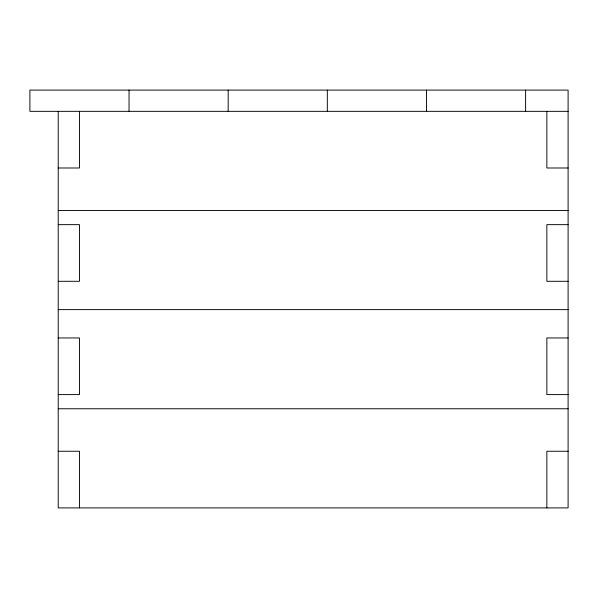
<?xml version="1.0" encoding="UTF-8"?>
<svg xmlns="http://www.w3.org/2000/svg" width="598" height="598" viewBox="0 0 598 598"><rect width="100%" height="100%" fill="white"/><g stroke="black" fill="none" stroke-linecap="round" stroke-linejoin="round"><path stroke-width="0.9" d="M568.1 111.34L29.9 111.34L29.9 90.096L568.1 90.096L568.1 507.904L58.223 507.904L58.223 111.34M58.223 167.993L79.474 167.993L79.474 111.34M568.1 167.993L546.856 167.993L546.856 111.34M58.223 210.481L568.1 210.481M58.223 224.646L79.474 224.646L79.474 281.299L58.223 281.299M568.1 224.646L546.856 224.646L546.856 281.299L568.1 281.299M58.223 309.622L568.1 309.622M58.223 337.952L79.474 337.952L79.474 394.598L58.223 394.598M568.1 337.952L546.856 337.952L546.856 394.598L568.1 394.598M58.223 408.763L568.1 408.763M58.223 451.251L79.474 451.251L79.474 507.904M568.1 451.251L546.856 451.251L546.856 507.904M525.612 90.096L525.612 111.34M426.471 90.096L426.471 111.34M327.323 90.096L327.323 111.34M228.182 90.096L228.182 111.34M129.041 90.096L129.041 111.34"/></g></svg>
